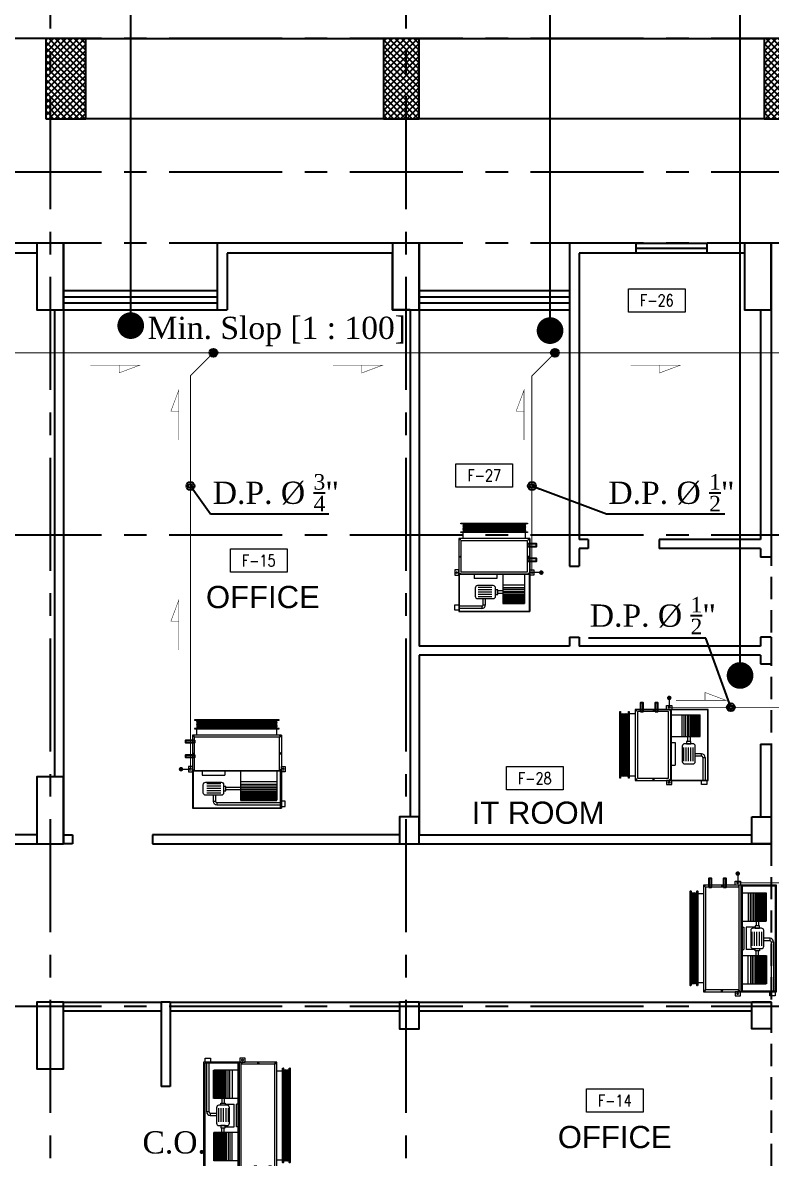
# Model space of a CAD drawing. Extents: x -711 to 2784, y 81 to 852.
# Drawn here: x -670.19 to -661.77, y 138.68 to 151.45 of the extents above; entities that cross this region are included whole.
import ezdxf
from ezdxf.enums import TextEntityAlignment as Align

# ---------------------------------------------------------------- set-up
doc = ezdxf.new("R2010")
doc.units = 0
doc.header["$MEASUREMENT"] = 0
for name, pattern in [('CENTERX2', [101.6, 63.5, -12.7, 12.7, -12.7]), ('DASHDOT', [1, 0.5, -0.25, 0, -0.25]), ('HIDDEN', [0.375, 0.25, -0.125]), ('HIDDEN-Z', [3, 2, -1])]:
    doc.linetypes.add(name, pattern=pattern)
for name, color, linetype in [('01_AC-EQUIP', 206, 'Continuous'), ('AXIS', 1, 'CENTERX2'), ('CH.W.PIPING TEXT', 4, 'Continuous'), ('COL', 2, 'Continuous'), ('COLHATCH', 5, 'Continuous'), ('column', 6, 'Continuous'), ('DRAIN PIPE', 4, 'Continuous'), ('elev', 2, 'Continuous'), ('FASEL', 253, 'Continuous'), ('M-CH-WP-R', 40, 'HIDDEN-Z'), ('M-CH-WP-S', 142, 'Continuous'), ('M-EQBMNT', 21, 'Continuous'), ('WALL', 4, 'Continuous'), ('WIN', 5, 'Continuous'), ('ZONE TEXT', 73, 'Continuous')]:
    doc.layers.add(name, color=color, linetype=linetype)
doc.layers.add('A-SYMB-RMNU', color=4, linetype='Continuous', lineweight=9)
doc.styles.add('AC', font='romans.shx', dxfattribs={"height": 0.2})
doc.styles.add('ARABY', font='sosa.shx')
doc.styles.add('ROMANS-TITLE', font='ROMANS.shx', dxfattribs={"width": 0.8})
doc.dimstyles.new('IHAB', dxfattribs={"dimscale": 0, "dimtxt": 0.15, "dimasz": 0.09, "dimexe": 0.18, "dimexo": 0.0625, "dimgap": 0, "dimtad": 0, "dimtih": 1, "dimtoh": 1, "dimzin": 0, "dimdsep": 46, "dimtxsty": 'ARABY', "dimcen": 0.03, "dimse1": 1, "dimse2": 1, "dimclrd": 36, "dimclrt": 42, "dimadec": 0, "dimazin": 0, "dimtfac": 1, "dimtmove": 1, "dimatfit": 3, "dimldrblk": 'ORIGIN', "dimfxl": 1, "dimtolj": 1, "dimtzin": 0, "dimarcsym": 0})

# ---------------------------------------------------------------- blocks, each defined once
blk = doc.blocks.new('A$C069E27EC')
at = {"layer": '01_AC-EQUIP', "color": 2, "linetype": 'Continuous'}
for p, q in [((0, 0), (0, -130)), ((1, 0.3), (0.5, -1.3)), ((1, 0.3), (1.5, -1.3)), ((2, 0.3), (1.5, -1.3)), ((2, 0.3), (2.5, -1.3)), ((3, 0.3), (2.5, -1.3)), ((3, 0.3), (3.6, -1.3)), ((4.1, 0.3), (3.6, -1.3)), ((4.1, 0.3), (4.6, -1.3)), ((5.1, 0.3), (4.6, -1.3)), ((5.1, 0.3), (5.6, -1.3)), ((6.1, 0.3), (5.6, -1.3)), ((6.1, 0.3), (6.6, -1.3)), ((7.1, 0.3), (6.6, -1.3)), ((7.1, 0.3), (7.6, -1.3)), ((8.1, 0.3), (7.6, -1.3)), ((8.1, 0.3), (8.6, -1.3)), ((9.2, 0.3), (8.6, -1.3)), ((9.2, 0.3), (9.7, -1.3)), ((1.5, -128.7), (1.5, -1.3)), ((2.5, -128.7), (2.5, -1.3)), ((3.6, -128.7), (3.6, -1.3)), ((4.6, -128.7), (4.6, -1.3)), ((5.6, -128.7), (5.6, -1.3)), ((6.6, -128.7), (6.6, -1.3)), ((7.6, -128.7), (7.6, -1.3)), ((8.6, -128.7), (8.6, -1.3)), ((1, -130.3), (0.5, -128.7)), ((1, -130.3), (1.5, -128.7)), ((2, -130.3), (1.5, -128.7)), ((2, -130.3), (2.5, -128.7)), ((3, -130.3), (2.5, -128.7)), ((3, -130.3), (3.6, -128.7)), ((4.1, -130.3), (3.6, -128.7)), ((4.1, -130.3), (4.6, -128.7)), ((5.1, -130.3), (4.6, -128.7)), ((5.1, -130.3), (5.6, -128.7)), ((6.1, -130.3), (5.6, -128.7)), ((6.1, -130.3), (6.6, -128.7)), ((7.1, -130.3), (6.6, -128.7)), ((7.1, -130.3), (7.6, -128.7)), ((8.1, -130.3), (7.6, -128.7)), ((8.1, -130.3), (8.6, -128.7)), ((9.2, -130.3), (8.6, -128.7)), ((9.2, -130.3), (9.7, -128.7))]:
    blk.add_line(p, q, dxfattribs=at)
for points in [[(0, 2.5), (0.5, 2.5), (0.5, -132.5), (0, -132.5)], [(9.7, 2.5), (10.2, 2.5), (10.2, -132.5), (9.7, -132.5)]]:
    blk.add_lwpolyline(points, close=True, dxfattribs=at)
blk = doc.blocks.new('A$C7CD32F90')
at = {"layer": '01_AC-EQUIP', "color": 1, "lineweight": 20}
for p, q in [((0.089, -0.4), (0.089, -0.116)), ((0.408, -0.116), (0.089, -0.116)), ((0.408, -0.117), (0.089, -0.117)), ((0.408, -0.119), (0.089, -0.119)), ((0.408, -0.122), (0.089, -0.122)), ((0.408, -0.125), (0.089, -0.125)), ((0.408, -0.4), (0.408, -0.116)), ((0.599, -0.074), (0.599, -0.145)), ((0.626, -0.074), (0.599, -0.074)), ((0.626, -0.074), (0.626, -0.145)), ((0.639, -0.035), (1.2, -0.035)), ((0.639, -0.061), (0.639, -0.035)), ((0.639, -0.061), (1.2, -0.061)), ((0.791, -0.4), (0.791, -0.116)), ((0.791, -0.116), (1.11, -0.116)), ((0.791, -0.117), (1.11, -0.117)), ((0.791, -0.119), (1.11, -0.119)), ((0.791, -0.122), (1.11, -0.122)), ((0.791, -0.125), (1.11, -0.125)), ((1.11, -0.4), (1.11, -0.116)), ((0.408, -0.128), (0.089, -0.128)), ((0.408, -0.132), (0.089, -0.132)), ((0.408, -0.136), (0.089, -0.136)), ((0.408, -0.141), (0.089, -0.141)), ((0.408, -0.148), (0.089, -0.148)), ((0.408, -0.155), (0.089, -0.155)), ((0.408, -0.164), (0.089, -0.164)), ((0.408, -0.173), (0.089, -0.173)), ((0.408, -0.183), (0.089, -0.183)), ((0.408, -0.193), (0.089, -0.193)), ((0.408, -0.201), (0.089, -0.201)), ((0.408, -0.209), (0.089, -0.209)), ((0.408, -0.219), (0.089, -0.219)), ((0.408, -0.229), (0.089, -0.229)), ((0.408, -0.239), (0.089, -0.239)), ((0.408, -0.204), (0.46, -0.204)), ((0.408, -0.231), (0.46, -0.231)), ((0.472, -0.243), (0.472, -0.343)), ((0.683, -0.168), (0.526, -0.168)), ((0.683, -0.194), (0.526, -0.194)), ((0.683, -0.221), (0.526, -0.221)), ((0.683, -0.248), (0.526, -0.248)), ((0.726, -0.243), (0.726, -0.343)), ((0.791, -0.204), (0.739, -0.204)), ((0.791, -0.231), (0.739, -0.231)), ((0.791, -0.128), (1.11, -0.128)), ((0.791, -0.132), (1.11, -0.132)), ((0.791, -0.136), (1.11, -0.136)), ((0.791, -0.141), (1.11, -0.141)), ((0.791, -0.148), (1.11, -0.148)), ((0.791, -0.155), (1.11, -0.155)), ((0.791, -0.164), (1.11, -0.164)), ((0.791, -0.173), (1.11, -0.173)), ((0.791, -0.183), (1.11, -0.183)), ((0.791, -0.193), (1.11, -0.193)), ((0.791, -0.201), (1.11, -0.201)), ((0.791, -0.209), (1.11, -0.209)), ((0.791, -0.219), (1.11, -0.219)), ((0.791, -0.229), (1.11, -0.229)), ((0.791, -0.239), (1.11, -0.239)), ((0.408, -0.255), (0.089, -0.255)), ((0.408, -0.275), (0.089, -0.275)), ((0.408, -0.295), (0.089, -0.295)), ((0.089, -0.321), (0.408, -0.321)), ((0.472, -0.343), (0.726, -0.343)), ((0.472, -0.37), (0.726, -0.37)), ((0.472, -0.4), (0.472, -0.37)), ((0.683, -0.274), (0.526, -0.274)), ((0.726, -0.4), (0.726, -0.37)), ((0.791, -0.255), (1.11, -0.255)), ((0.791, -0.275), (1.11, -0.275)), ((0.791, -0.295), (1.11, -0.295)), ((1.11, -0.321), (0.791, -0.321)), ((0.022, -0.425), (0.001, -0.425)), ((0.011, -0.418), (0.011, -0.432)), ((1.178, -0.425), (1.199, -0.425)), ((1.189, -0.418), (1.189, -0.432)), ((0.022, -0.615), (0.001, -0.615)), ((0.011, -0.608), (0.011, -0.622)), ((1.178, -0.615), (1.199, -0.615)), ((1.189, -0.608), (1.189, -0.622)), ((0.022, -0.81), (0.001, -0.81)), ((0.011, -0.803), (0.011, -0.817)), ((0.1, -0.824), (0.1, -0.89)), ((1.1, -0.824), (1.1, -0.89)), ((1.178, -0.81), (1.199, -0.81)), ((1.189, -0.803), (1.189, -0.817))]:
    blk.add_line(p, q, dxfattribs=at)
at = {"layer": '01_AC-EQUIP', "color": 1, "linetype": 'DASHDOT', "lineweight": 20}
for p, q in [((0.408, -0.193), (0.089, -0.193)), ((0.791, -0.193), (1.11, -0.193))]:
    blk.add_line(p, q, dxfattribs=at)
at = {"layer": '01_AC-EQUIP', "color": 4, "lineweight": 20}
blk.add_line((-0.128, -0.438), (-0.023, -0.438), dxfattribs=at)
at = {"layer": '01_AC-EQUIP', "color": 1, "lineweight": 20}
for points in [[(0, -0.4), (1.2, -0.4), (1.2, 0), (0, 0)], [(0.012, -0.388), (1.188, -0.388), (1.188, -0.012), (0.012, -0.012)], [(1.244, -0.076), (1.2, -0.076), (1.2, -0.016), (1.244, -0.016)], [(0.485, -0.193), (0.46, -0.193), (0.46, -0.243), (0.485, -0.243)], [(0.714, -0.193), (0.739, -0.193), (0.739, -0.243), (0.714, -0.243)], [(-0.044, -0.407), (0, -0.407), (0, -0.467), (-0.044, -0.467)], [(1.2, -0.4), (0, -0.4), (0, -0.824), (1.2, -0.824)], [(1.175, -0.42), (0.024, -0.42), (0.024, -0.8), (1.175, -0.8)], [(1.244, -0.407), (1.2, -0.407), (1.2, -0.467), (1.244, -0.467)]]:
    blk.add_lwpolyline(points, close=True, dxfattribs=at)
blk.add_lwpolyline([(0.687, -0.145), (0.511, -0.145, 0.414214), (0.485, -0.171), (0.485, -0.264, 0.414214), (0.511, -0.291), (0.687, -0.291, 0.414214), (0.714, -0.264), (0.714, -0.171, 0.414214)], format="xyb", close=True, dxfattribs=at)
at = {"layer": '01_AC-EQUIP', "color": 4, "lineweight": 20, "const_width": 0.0252}
blk.add_lwpolyline([(-0.126, -0.45, 1), (-0.131, -0.425, 1)], format="xyb", close=True, dxfattribs=at)
at = {"layer": '01_AC-EQUIP', "color": 1, "lineweight": 20}
for centre in [(-0.023, -0.438), (1.223, -0.438)]:
    blk.add_circle(centre, 0.00932, dxfattribs=at)
for radius in [0.0399, 0.0133]:
    blk.add_arc((0.639, -0.074), radius, 90.0006, 180.0006, dxfattribs=at)
at = {"layer": '01_AC-EQUIP', "color": 1, "lineweight": 20, "extrusion": (0, 0, -1)}
for centre, major_axis, start_param, end_param in [((0.011, -0.425), (-0.00827, 0), -1.570796, 4.712389), ((0.011, -0.425), (-0.0047, 0), 3.141593, 9.424778), ((0.011, -0.615), (-0.00827, 0), -1.570796, 4.712389), ((0.011, -0.615), (-0.0047, 0), 3.141593, 9.424778), ((0.011, -0.81), (-0.00827, 0), -1.570796, 4.712389), ((0.011, -0.81), (-0.0047, 0), 3.141593, 9.424778)]:
    blk.add_ellipse(centre, major_axis=major_axis, ratio=0.646018, start_param=start_param, end_param=end_param, dxfattribs=at)
at = {"layer": '01_AC-EQUIP', "color": 1, "lineweight": 20}
for centre, major_axis, start_param, end_param in [((1.189, -0.425), (0.00827, 0), -1.570796, 4.712389), ((1.189, -0.425), (0.0047, 0), 3.141593, 9.424778), ((1.189, -0.615), (0.00827, 0), -1.570796, 4.712389), ((1.189, -0.615), (0.0047, 0), 3.141593, 9.424778), ((1.189, -0.81), (0.00827, 0), -1.570796, 4.712389), ((1.189, -0.81), (0.0047, 0), 3.141593, 9.424778)]:
    blk.add_ellipse(centre, major_axis=major_axis, ratio=0.646018, start_param=start_param, end_param=end_param, dxfattribs=at)
at = {"layer": 'M-CH-WP-R', "color": 6, "linetype": 'ByBlock', "ltscale": 1.5}
blk.add_lwpolyline([(0.025, -0.762), (0.025, -0.732), (-0.075, -0.732), (-0.075, -0.762)], close=True, dxfattribs=at)
at = {"layer": 'M-CH-WP-S', "color": 5, "linetype": 'ByBlock', "ltscale": 1.5}
blk.add_lwpolyline([(0.025, -0.597), (0.025, -0.567), (-0.075, -0.567), (-0.075, -0.597)], close=True, dxfattribs=at)
at = {"layer": 'M-EQBMNT', "color": 21, "linetype": 'ByBlock', "ltscale": 1.5}
for p, q in [((0.408, -0.116), (0.089, -0.116)), ((0.791, -0.116), (1.11, -0.116))]:
    blk.add_line(p, q, dxfattribs=at)
at = {"layer": '01_AC-EQUIP', "color": 1, "lineweight": 20, "xscale": 0.00784765227677817, "yscale": 0.00784765227677817, "zscale": 0.00784765227677817, "rotation": 270}
blk.add_blockref('A$C069E27EC', (1.11, -0.89), dxfattribs=at)
blk = doc.blocks.new('A$C224F6469')
at = {"layer": '01_AC-EQUIP', "color": 1, "lineweight": 20}
for p, q in [((0, 0), (1, 0)), ((0, -0.82), (0, 0)), ((1, -0.82), (1, 0)), ((0.007, -0.004), (0.988, -0.004)), ((0.007, -0.42), (0.007, -0.004)), ((0.236, -0.074), (0.236, -0.145)), ((0.263, -0.074), (0.236, -0.074)), ((0.263, -0.074), (0.263, -0.145)), ((0.276, -0.035), (1, -0.035)), ((0.276, -0.061), (0.276, -0.035)), ((0.276, -0.061), (1, -0.061)), ((0.541, -0.42), (0.541, -0.09)), ((0.541, -0.09), (0.949, -0.09)), ((0.541, -0.092), (0.949, -0.092)), ((0.541, -0.094), (0.949, -0.094)), ((0.541, -0.096), (0.949, -0.096)), ((0.541, -0.099), (0.949, -0.099)), ((0.541, -0.103), (0.949, -0.103)), ((0.541, -0.106), (0.949, -0.106)), ((0.541, -0.11), (0.949, -0.11)), ((0.541, -0.115), (0.949, -0.115)), ((0.541, -0.122), (0.949, -0.122)), ((0.949, -0.42), (0.949, -0.09)), ((0.988, -0.42), (0.988, -0.004)), ((0.32, -0.168), (0.163, -0.168)), ((0.32, -0.194), (0.163, -0.194)), ((0.32, -0.221), (0.163, -0.221)), ((0.32, -0.248), (0.163, -0.248)), ((0.541, -0.204), (0.376, -0.204)), ((0.541, -0.231), (0.376, -0.231)), ((0.541, -0.129), (0.949, -0.129)), ((0.541, -0.138), (0.949, -0.138)), ((0.541, -0.148), (0.949, -0.148)), ((0.541, -0.158), (0.949, -0.158)), ((0.541, -0.168), (0.949, -0.168)), ((0.541, -0.175), (0.949, -0.175)), ((0.541, -0.184), (0.949, -0.184)), ((0.541, -0.194), (0.949, -0.194)), ((0.541, -0.214), (0.949, -0.214)), ((0.541, -0.23), (0.949, -0.23)), ((0.541, -0.25), (0.949, -0.25)), ((0.109, -0.37), (0.363, -0.37)), ((0.109, -0.42), (0.109, -0.37)), ((0.32, -0.274), (0.163, -0.274)), ((0.363, -0.42), (0.363, -0.37)), ((0.541, -0.27), (0.949, -0.27)), ((0.949, -0.295), (0.541, -0.295)), ((0, -0.42), (1, -0.42)), ((0.022, -0.425), (0.001, -0.425)), ((0.011, -0.418), (0.011, -0.432)), ((0.978, -0.425), (0.999, -0.425)), ((0.989, -0.418), (0.989, -0.432)), ((0.022, -0.615), (0.001, -0.615)), ((0.011, -0.608), (0.011, -0.622)), ((0.978, -0.615), (0.999, -0.615)), ((0.989, -0.608), (0.989, -0.622)), ((1, -0.82), (0, -0.82)), ((0.022, -0.81), (0.001, -0.81)), ((0.011, -0.803), (0.011, -0.817)), ((0.05, -0.82), (0.05, -0.89)), ((0.95, -0.82), (0.95, -0.89)), ((0.978, -0.81), (0.999, -0.81)), ((0.989, -0.803), (0.989, -0.817))]:
    blk.add_line(p, q, dxfattribs=at)
at = {"layer": '01_AC-EQUIP', "color": 1, "linetype": 'DASHDOT', "lineweight": 20}
blk.add_line((0.541, -0.168), (0.949, -0.168), dxfattribs=at)
at = {"layer": '01_AC-EQUIP', "color": 4, "lineweight": 20}
blk.add_line((-0.128, -0.438), (-0.023, -0.438), dxfattribs=at)
at = {"layer": '01_AC-EQUIP', "color": 2, "lineweight": 20}
for p, q in [((0.047, -0.9), (0.063, -0.895)), ((0.047, -0.9), (0.063, -0.905)), ((0.047, -0.91), (0.063, -0.905)), ((0.047, -0.91), (0.063, -0.915)), ((0.047, -0.92), (0.063, -0.915)), ((0.047, -0.92), (0.063, -0.925)), ((0.047, -0.931), (0.063, -0.925)), ((0.047, -0.931), (0.063, -0.936)), ((0.047, -0.941), (0.063, -0.936)), ((0.047, -0.941), (0.063, -0.946)), ((0.047, -0.951), (0.063, -0.946)), ((0.047, -0.951), (0.063, -0.956)), ((0.047, -0.961), (0.063, -0.956)), ((0.047, -0.961), (0.063, -0.966)), ((0.047, -0.971), (0.063, -0.966)), ((0.047, -0.971), (0.063, -0.976)), ((0.047, -0.981), (0.063, -0.976)), ((0.047, -0.981), (0.063, -0.987)), ((0.063, -0.905), (0.937, -0.905)), ((0.063, -0.915), (0.937, -0.915)), ((0.063, -0.925), (0.937, -0.925)), ((0.063, -0.936), (0.937, -0.936)), ((0.063, -0.946), (0.937, -0.946)), ((0.063, -0.956), (0.937, -0.956)), ((0.063, -0.966), (0.937, -0.966)), ((0.063, -0.976), (0.937, -0.976)), ((0.953, -0.9), (0.937, -0.895)), ((0.953, -0.9), (0.937, -0.905)), ((0.953, -0.91), (0.937, -0.905)), ((0.953, -0.91), (0.937, -0.915)), ((0.953, -0.92), (0.937, -0.915)), ((0.953, -0.92), (0.937, -0.925)), ((0.953, -0.931), (0.937, -0.925)), ((0.953, -0.931), (0.937, -0.936)), ((0.953, -0.941), (0.937, -0.936)), ((0.953, -0.941), (0.937, -0.946)), ((0.953, -0.951), (0.937, -0.946)), ((0.953, -0.951), (0.937, -0.956)), ((0.953, -0.961), (0.937, -0.956)), ((0.953, -0.961), (0.937, -0.966)), ((0.953, -0.971), (0.937, -0.966)), ((0.953, -0.971), (0.937, -0.976)), ((0.953, -0.981), (0.937, -0.976)), ((0.953, -0.981), (0.937, -0.987))]:
    blk.add_line(p, q, dxfattribs=at)
at = {"layer": '01_AC-EQUIP', "color": 1, "lineweight": 20}
for points in [[(1.044, -0.076), (1, -0.076), (1, -0.016), (1.044, -0.016)], [(0.351, -0.193), (0.376, -0.193), (0.376, -0.243), (0.351, -0.243)], [(-0.044, -0.407), (0, -0.407), (0, -0.467), (-0.044, -0.467)], [(0.025, -0.8), (0.975, -0.8), (0.975, -0.42), (0.025, -0.42)], [(1.044, -0.407), (1, -0.407), (1, -0.467), (1.044, -0.467)]]:
    blk.add_lwpolyline(points, close=True, dxfattribs=at)
blk.add_lwpolyline([(0.324, -0.145), (0.149, -0.145, 0.414214), (0.122, -0.171), (0.122, -0.264, 0.414214), (0.149, -0.291), (0.324, -0.291, 0.414214), (0.351, -0.264), (0.351, -0.171, 0.414214)], format="xyb", close=True, dxfattribs=at)
at = {"layer": '01_AC-EQUIP', "color": 4, "lineweight": 20, "const_width": 0.0252}
blk.add_lwpolyline([(-0.126, -0.45, 1), (-0.131, -0.425, 1)], format="xyb", close=True, dxfattribs=at)
at = {"layer": '01_AC-EQUIP', "color": 2, "lineweight": 20}
for points in [[(0.975, -0.89), (0.975, -0.895), (0.025, -0.895), (0.025, -0.89)], [(0.975, -0.987), (0.975, -0.992), (0.025, -0.992), (0.025, -0.987)]]:
    blk.add_lwpolyline(points, close=True, dxfattribs=at)
at = {"layer": '01_AC-EQUIP', "color": 1, "lineweight": 20}
for centre in [(-0.023, -0.438), (1.023, -0.438)]:
    blk.add_circle(centre, 0.00932, dxfattribs=at)
for radius in [0.0399, 0.0133]:
    blk.add_arc((0.276, -0.074), radius, 90.0006, 180.0006, dxfattribs=at)
at = {"layer": '01_AC-EQUIP', "color": 1, "lineweight": 20, "extrusion": (0, 0, -1)}
for centre, major_axis, start_param, end_param in [((0.011, -0.425), (-0.00827, 0), -1.570796, 4.712389), ((0.011, -0.425), (-0.0047, 0), 3.141593, 9.424778), ((0.011, -0.615), (-0.00827, 0), -1.570796, 4.712389), ((0.011, -0.615), (-0.0047, 0), 3.141593, 9.424778), ((0.011, -0.81), (-0.00827, 0), -1.570796, 4.712389), ((0.011, -0.81), (-0.0047, 0), 3.141593, 9.424778)]:
    blk.add_ellipse(centre, major_axis=major_axis, ratio=0.646018, start_param=start_param, end_param=end_param, dxfattribs=at)
at = {"layer": '01_AC-EQUIP', "color": 1, "lineweight": 20}
for centre, major_axis, start_param, end_param in [((0.989, -0.425), (0.00827, 0), -1.570796, 4.712389), ((0.989, -0.425), (0.0047, 0), 3.141593, 9.424778), ((0.989, -0.615), (0.00827, 0), -1.570796, 4.712389), ((0.989, -0.615), (0.0047, 0), 3.141593, 9.424778), ((0.989, -0.81), (0.00827, 0), -1.570796, 4.712389), ((0.989, -0.81), (0.0047, 0), 3.141593, 9.424778)]:
    blk.add_ellipse(centre, major_axis=major_axis, ratio=0.646018, start_param=start_param, end_param=end_param, dxfattribs=at)
at = {"layer": 'M-CH-WP-R', "color": 6, "linetype": 'ByBlock', "ltscale": 1.5}
blk.add_lwpolyline([(0.025, -0.762), (0.025, -0.732), (-0.075, -0.732), (-0.075, -0.762)], close=True, dxfattribs=at)
at = {"layer": 'M-CH-WP-S', "color": 5, "linetype": 'ByBlock', "ltscale": 1.5}
blk.add_lwpolyline([(0.025, -0.597), (0.025, -0.567), (-0.075, -0.567), (-0.075, -0.597)], close=True, dxfattribs=at)
at = {"layer": 'M-EQBMNT', "color": 21, "linetype": 'ByBlock', "ltscale": 1.5}
blk.add_line((0.541, -0.09), (0.949, -0.09), dxfattribs=at)
blk = doc.blocks.new('A$C7E27466D')
at = {"layer": '01_AC-EQUIP', "color": 2, "lineweight": 20}
for p, q in [((-75.3, 98.1), (-73.7, 98.7)), ((-75.3, 98.1), (-73.7, 97.6)), ((-75.3, 97.1), (-73.7, 97.6)), ((-75.3, 97.1), (-73.7, 96.6)), ((-75.3, 96.1), (-73.7, 96.6)), ((-75.3, 96.1), (-73.7, 95.6)), ((-75.3, 95.1), (-73.7, 95.6)), ((-75.3, 95.1), (-73.7, 94.6)), ((-75.3, 94.1), (-73.7, 94.6)), ((-75.3, 94.1), (-73.7, 93.6)), ((-75.3, 93.1), (-73.7, 93.6)), ((-75.3, 93.1), (-73.7, 92.5)), ((-75.3, 92), (-73.7, 92.5)), ((-75.3, 92), (-73.7, 91.5)), ((-75.3, 91), (-73.7, 91.5)), ((-75.3, 91), (-73.7, 90.5)), ((-75.3, 90), (-73.7, 90.5)), ((-75.3, 90), (-73.7, 89.5)), ((-6.3, 97.6), (-73.7, 97.6)), ((-6.3, 96.6), (-73.7, 96.6)), ((-6.3, 95.6), (-73.7, 95.6)), ((-6.3, 94.6), (-73.7, 94.6)), ((-6.3, 93.6), (-73.7, 93.6)), ((-6.3, 92.5), (-73.7, 92.5)), ((-6.3, 91.5), (-73.7, 91.5)), ((-6.3, 90.5), (-73.7, 90.5)), ((-4.7, 98.1), (-6.3, 98.7)), ((-4.7, 98.1), (-6.3, 97.6)), ((-4.7, 97.1), (-6.3, 97.6)), ((-4.7, 97.1), (-6.3, 96.6)), ((-4.7, 96.1), (-6.3, 96.6)), ((-4.7, 96.1), (-6.3, 95.6)), ((-4.7, 95.1), (-6.3, 95.6)), ((-4.7, 95.1), (-6.3, 94.6)), ((-4.7, 94.1), (-6.3, 94.6)), ((-4.7, 94.1), (-6.3, 93.6)), ((-4.7, 93.1), (-6.3, 93.6)), ((-4.7, 93.1), (-6.3, 92.5)), ((-4.7, 92), (-6.3, 92.5)), ((-4.7, 92), (-6.3, 91.5)), ((-4.7, 91), (-6.3, 91.5)), ((-4.7, 91), (-6.3, 90.5)), ((-4.7, 90), (-6.3, 90.5)), ((-4.7, 90), (-6.3, 89.5))]:
    blk.add_line(p, q, dxfattribs=at)
at = {"layer": '01_AC-EQUIP', "color": 1, "lineweight": 20}
for p, q in [((-77.8, 81), (-79.9, 81)), ((-78.9, 80.3), (-78.9, 81.7)), ((-75, 82), (-75, 89)), ((-5, 82), (-5, 89)), ((-2.2, 81), (-0.1, 81)), ((-1.1, 80.3), (-1.1, 81.7)), ((0, 82), (0, 0)), ((-77.8, 61.5), (-79.9, 61.5)), ((-78.9, 60.8), (-78.9, 62.2)), ((-2.2, 61.5), (-0.1, 61.5)), ((-1.1, 60.8), (-1.1, 62.2)), ((-77.8, 42.5), (-79.9, 42.5)), ((-78.9, 41.8), (-78.9, 43.2)), ((-62.7, 42), (-62.7, 37)), ((-37.3, 42), (-37.3, 37)), ((-30.6, 42), (-30.6, 9)), ((-6.2, 42), (-6.2, 9)), ((-2.2, 42.5), (-0.1, 42.5)), ((-1.1, 41.8), (-1.1, 43.2)), ((-37.3, 37), (-62.7, 37)), ((-58.3, 27.4), (-42.7, 27.4)), ((-6.2, 29.5), (-30.6, 29.5)), ((-30.6, 27), (-6.2, 27)), ((-58.3, 24.8), (-42.7, 24.8)), ((-58.3, 22.1), (-42.7, 22.1)), ((-58.3, 19.4), (-42.7, 19.4)), ((-58.3, 16.8), (-42.7, 16.8)), ((-52.7, 7.4), (-52.7, 14.5)), ((-50, 7.4), (-50, 14.5)), ((-30.6, 23.1), (-36, 23.1)), ((-30.6, 20.4), (-36, 20.4)), ((-30.6, 25), (-6.2, 25)), ((-30.6, 23), (-6.2, 23)), ((-30.6, 21.4), (-6.2, 21.4)), ((-30.6, 19.4), (-6.2, 19.4)), ((-30.6, 18.4), (-6.2, 18.4)), ((-30.6, 17.5), (-6.2, 17.5)), ((-30.6, 16.8), (-6.2, 16.8)), ((-30.6, 15.8), (-6.2, 15.8)), ((-30.6, 14.8), (-6.2, 14.8)), ((-30.6, 13.8), (-6.2, 13.8)), ((-30.6, 12.9), (-6.2, 12.9)), ((-54, 6.1), (-79.6, 6.1)), ((-54, 3.5), (-79.6, 3.5)), ((-54, 6.1), (-54, 3.5)), ((-52.7, 7.4), (-50, 7.4)), ((-30.6, 12.2), (-6.2, 12.2)), ((-30.6, 11.5), (-6.2, 11.5)), ((-30.6, 11), (-6.2, 11)), ((-30.6, 10.6), (-6.2, 10.6)), ((-30.6, 10.3), (-6.2, 10.3)), ((-30.6, 9.9), (-6.2, 9.9)), ((-30.6, 9.6), (-6.2, 9.6)), ((-30.6, 9.4), (-6.2, 9.4)), ((-30.6, 9.2), (-6.2, 9.2)), ((-30.6, 9), (-6.2, 9)), ((-30.6, 9), (-6.2, 9))]:
    blk.add_line(p, q, dxfattribs=at)
at = {"layer": '01_AC-EQUIP', "color": 4, "lineweight": 20}
blk.add_line((12.8, 43.8), (2.3, 43.8), dxfattribs=at)
at = {"layer": '01_AC-EQUIP', "color": 1, "linetype": 'DASHDOT', "lineweight": 20}
blk.add_line((-30.6, 16.8), (-6.2, 16.8), dxfattribs=at)
at = {"layer": '01_AC-EQUIP', "color": 2, "lineweight": 20}
for points in [[(-77.5, 98.7), (-77.5, 99.2), (-2.5, 99.2), (-2.5, 98.7)], [(-77.5, 89), (-77.5, 89.5), (-2.5, 89.5), (-2.5, 89)]]:
    blk.add_lwpolyline(points, close=True, dxfattribs=at)
at = {"layer": '01_AC-EQUIP', "color": 1, "lineweight": 20}
for points in [[(-80, 42), (0, 42), (0, 82), (-80, 82)], [(-77.5, 44.5), (-2.5, 44.5), (-2.5, 79.5), (-77.5, 79.5)], [(-84.4, 40.7), (-80, 40.7), (-80, 46.7), (-84.4, 46.7)], [(-80, 42), (-80, 0), (0, 0), (0, 42)], [(-79.6, 41.6), (-79.6, 0.4), (-0.4, 0.4), (-0.4, 41.6)], [(4.4, 40.7), (0, 40.7), (0, 46.7), (4.4, 46.7)], [(-38.6, 19.3), (-36, 19.3), (-36, 24.3), (-38.6, 24.3)], [(-84.4, 7.6), (-80, 7.6), (-80, 1.6), (-84.4, 1.6)]]:
    blk.add_lwpolyline(points, close=True, dxfattribs=at)
at = {"layer": '01_AC-EQUIP', "color": 4, "lineweight": 20, "const_width": 2.52}
blk.add_lwpolyline([(12.6, 45, 1), (13.1, 42.5, 1)], format="xyb", close=True, dxfattribs=at)
at = {"layer": '01_AC-EQUIP', "color": 1, "lineweight": 20}
blk.add_lwpolyline([(-58.8, 14.5), (-41.2, 14.5, 0.414214), (-38.6, 17.1), (-38.6, 26.4, 0.414214), (-41.2, 29.1), (-58.8, 29.1, 0.414214), (-61.4, 26.4), (-61.4, 17.1, 0.414214)], format="xyb", close=True, dxfattribs=at)
for centre in [(-82.3, 43.8), (2.3, 43.8)]:
    blk.add_circle(centre, 0.932, dxfattribs=at)
for radius in [1.33, 3.99]:
    blk.add_arc((-54, 7.4), radius, 270.0006, 0.0006, dxfattribs=at)
for centre, major_axis, start_param, end_param in [((-78.9, 81), (-0.827, 0), -1.570796, 4.712389), ((-78.9, 81), (-0.47, 0), 3.141593, 9.424778), ((-78.9, 61.5), (-0.827, 0), -1.570796, 4.712389), ((-78.9, 61.5), (-0.47, 0), 3.141593, 9.424778), ((-78.9, 42.5), (-0.827, 0), -1.570796, 4.712389), ((-78.9, 42.5), (-0.47, 0), 3.141593, 9.424778)]:
    blk.add_ellipse(centre, major_axis=major_axis, ratio=0.646018, start_param=start_param, end_param=end_param, dxfattribs=at)
at = {"layer": '01_AC-EQUIP', "color": 1, "lineweight": 20, "extrusion": (0, 0, -1)}
for centre, major_axis, start_param, end_param in [((-1.1, 81), (0.827, 0), -1.570796, 4.712389), ((-1.1, 81), (0.47, 0), 3.141593, 9.424778), ((-1.1, 61.5), (0.827, 0), -1.570796, 4.712389), ((-1.1, 61.5), (0.47, 0), 3.141593, 9.424778), ((-1.1, 42.5), (0.827, 0), -1.570796, 4.712389), ((-1.1, 42.5), (0.47, 0), 3.141593, 9.424778)]:
    blk.add_ellipse(centre, major_axis=major_axis, ratio=0.646018, start_param=start_param, end_param=end_param, dxfattribs=at)
at = {"layer": 'M-CH-WP-R', "color": 6, "linetype": 'ByBlock', "ltscale": 1.5}
blk.add_lwpolyline([(-2.5, 76.2), (-2.5, 73.2), (7.5, 73.2), (7.5, 76.2)], close=True, dxfattribs=at)
at = {"layer": 'M-CH-WP-S', "color": 5, "linetype": 'ByBlock', "ltscale": 1.5}
blk.add_lwpolyline([(-2.5, 59.7), (-2.5, 56.7), (7.5, 56.7), (7.5, 59.7)], close=True, dxfattribs=at)
blk = doc.blocks.new('DOT')
at = {"color": 0, "linetype": 'ByBlock'}
blk.add_line((-0.5, 0), (-1, 0), dxfattribs=at)
at = {"color": 0, "linetype": 'ByBlock', "const_width": 0.5}
blk.add_lwpolyline([(-0.25, 0, 1), (0.25, 0, 1)], format="xyb", close=True, dxfattribs=at)
blk = doc.blocks.new('A-ROOM')
at = {"layer": 'A-SYMB-RMNU'}
blk.add_lwpolyline([(-425, 175), (425, 175), (425, -175), (-425, -175)], close=True, dxfattribs=at)
at = {"layer": 'A-SYMB-RMNU', "style": 'ROMANS-TITLE', "width": 0.8}
blk.add_attdef('ROOM-NO', text='', height=175, dxfattribs=at).set_placement((0, 0), align=Align.MIDDLE)

msp = doc.modelspace()

# ---------------------------------------------------------------- hatches: boundary and pattern name
at = {"layer": 'COLHATCH', "linetype": 'Continuous'}
h = msp.add_hatch(dxfattribs=at)
h.set_pattern_fill('_USER', color=252, scale=0.05, angle=45, style=0, double=1, pattern_type=0)
h.set_pattern_definition([(45, (-481.988946, -26.312867), (-0.035355339, 0.035355339), []), (135, (-481.988946, -26.312867), (-0.035355339, -0.035355339), [])])
h.paths.add_polyline_path([(-661.549, 151.267), (-661.849, 151.267), (-661.849, 150.367), (-661.549, 150.367)])
h.paths.add_polyline_path([(-659.549, 151.267), (-660.349, 151.267), (-660.349, 150.967), (-659.549, 150.967)])
h.paths.add_polyline_path([(-657.599, 149.267), (-657.899, 149.267), (-657.899, 148.667), (-657.599, 148.667)])
h.paths.add_polyline_path([(-657.199, 145.687), (-657.999, 145.687), (-657.999, 145.387), (-657.199, 145.387)])
h.paths.add_polyline_path([(-659.749, 145.687), (-660.549, 145.687), (-660.549, 145.387), (-659.749, 145.387)])
h.paths.add_polyline_path([(-659.649, 140.637), (-660.549, 140.637), (-660.549, 140.337), (-659.649, 140.337)])
h.paths.add_polyline_path([(-657.199, 140.687), (-657.999, 140.687), (-657.999, 140.387), (-657.199, 140.387)])
h.paths.add_polyline_path([(-659.456, 134.417), (-660.556, 134.417), (-660.556, 134.117), (-659.703, 134.117, -0.011587), (-659.719, 133.431), (-659.47, 133.421, 0.01656)])
h.paths.add_polyline_path([(-659.651, 131.687), (-659.904, 131.687, -0.040808), (-660.493, 129.348), (-660.256, 129.267, 0.04151)])
h.paths.add_polyline_path([(-661.549, 132.287), (-661.849, 132.287), (-661.849, 131.387), (-661.549, 131.387)])
h.paths.add_polyline_path([(-665.679, 132.287), (-666.079, 132.287), (-666.079, 131.387), (-665.679, 131.387)])
h.paths.add_polyline_path([(-669.479, 132.287), (-669.929, 132.287), (-669.929, 131.387), (-669.479, 131.387)])
h.paths.add_polyline_path([(-669.729, 130.467), (-670.029, 130.467), (-670.029, 129.567), (-669.729, 129.567)])
h.paths.add_polyline_path([(-677.729, 132.287), (-678.029, 132.287), (-678.029, 131.387), (-677.729, 131.387)])
h.paths.add_polyline_path([(-677.729, 130.467), (-678.029, 130.467), (-678.029, 129.567), (-677.729, 129.567)])
h.paths.add_polyline_path([(-685.729, 132.287), (-686.029, 132.287), (-686.029, 131.387), (-685.729, 131.387)])
h.paths.add_polyline_path([(-685.729, 130.467), (-686.029, 130.467), (-686.029, 129.567), (-685.729, 129.567)])
h.paths.add_polyline_path([(-693.829, 132.287), (-694.279, 132.287), (-694.279, 131.387), (-693.828, 131.387)])
h.paths.add_polyline_path([(-693.729, 130.467), (-694.029, 130.467), (-694.029, 129.567), (-693.729, 129.567)])
h.paths.add_polyline_path([(-697.679, 132.287), (-698.079, 132.287), (-698.079, 131.387), (-697.679, 131.387)])
h.paths.add_polyline_path([(-701.909, 132.287), (-702.209, 132.287), (-702.209, 131.387), (-701.909, 131.387)])
h.paths.add_polyline_path([(-703.201, 134.417), (-704.301, 134.417, 0.01656), (-704.288, 133.421), (-704.039, 133.431, -0.011587), (-704.054, 134.117), (-703.201, 134.117)])
h.paths.add_polyline_path([(-703.854, 131.687), (-704.107, 131.687, 0.04151), (-703.502, 129.267), (-703.265, 129.348, -0.040808)])
h.paths.add_polyline_path([(-703.209, 140.637), (-704.109, 140.637), (-704.109, 140.337), (-703.209, 140.337)])
h.paths.add_polyline_path([(-705.759, 140.687), (-706.559, 140.687), (-706.559, 140.387), (-705.759, 140.387)])
h.paths.add_polyline_path([(-705.759, 145.687), (-706.559, 145.687), (-706.559, 145.387), (-705.759, 145.387)])
h.paths.add_polyline_path([(-703.209, 145.687), (-704.009, 145.687), (-704.009, 145.387), (-703.209, 145.387)])
h.paths.add_polyline_path([(-705.859, 149.267), (-706.159, 149.267), (-706.159, 148.667), (-705.859, 148.667)])
h.paths.add_polyline_path([(-703.409, 151.267), (-704.209, 151.267), (-704.209, 150.967), (-703.409, 150.967)])
h.paths.add_polyline_path([(-701.909, 151.267), (-702.209, 151.267), (-702.209, 150.367), (-701.909, 150.367)])
h.paths.add_polyline_path([(-697.629, 151.267), (-698.029, 151.267), (-698.029, 150.367), (-697.629, 150.367)])
h.paths.add_polyline_path([(-693.829, 151.267), (-694.279, 151.267), (-694.279, 150.367), (-693.829, 150.367)])
h.paths.add_polyline_path([(-684.479, 153.467), (-684.779, 153.467), (-684.779, 152.867), (-684.479, 152.867)])
h.paths.add_polyline_path([(-684.479, 150.967), (-679.379, 150.967), (-679.379, 149.517), (-679.079, 149.517), (-679.079, 151.267), (-684.779, 151.267), (-684.779, 149.517), (-684.479, 149.517)])
h.paths.add_polyline_path([(-677.729, 153.467), (-678.029, 153.467), (-678.029, 152.867), (-677.729, 152.867)])
h.paths.add_polyline_path([(-677.729, 150.117), (-678.029, 150.117), (-678.029, 149.517), (-677.729, 149.517)])
h.paths.add_polyline_path([(-669.479, 151.267), (-669.929, 151.267), (-669.929, 150.367), (-669.479, 150.367)])
h = msp.add_hatch(dxfattribs=at)
h.set_pattern_fill('_USER', color=252, scale=0.05, angle=45, style=0, double=1, pattern_type=0)
h.set_pattern_definition([(45, (-481.988946, 93.687133), (-0.035355339, 0.035355339), []), (135, (-481.988946, 93.687133), (-0.035355339, -0.035355339), [])])
h.paths.add_polyline_path([(-665.729, 151.267), (-666.129, 151.267), (-666.129, 150.367), (-665.729, 150.367)])
at = {"layer": 'DRAIN PIPE', "linetype": 'Continuous'}
for points in [[(-668.088, 147.736, 1), (-667.998, 147.736, 1)], [(-664.247, 147.736, 1), (-664.158, 147.736, 1)]]:
    msp.add_hatch(color=2, dxfattribs=at).paths.add_polyline_path(points)

# ---------------------------------------------------------------- linework, layer by layer
at = {"layer": 'AXIS', "color": 252, "linetype": 'CENTERX2', "ltscale": 0.02}
for p, q in [((-669.879, 156.716), (-669.879, 124.268)), ((-665.879, 156.716), (-665.879, 124.268)), ((-655.078, 151.267), (-708.68, 151.267)), ((-655.078, 149.767), (-708.68, 149.767)), ((-655.078, 148.967), (-708.68, 148.967)), ((-655.078, 145.687), (-708.68, 145.687)), ((-655.078, 140.387), (-708.68, 140.387))]:
    msp.add_line(p, q, dxfattribs=at)
at = {"layer": 'COL', "color": 252, "linetype": 'Continuous'}
for points in [[(-669.729, 148.967), (-670.029, 148.967), (-670.029, 148.217), (-669.729, 148.217)], [(-665.729, 148.967), (-666.029, 148.967), (-666.029, 148.217), (-665.729, 148.217)], [(-661.769, 148.967), (-662.069, 148.967), (-662.069, 148.217), (-661.769, 148.217)], [(-669.729, 142.967), (-670.029, 142.967), (-670.029, 142.217), (-669.729, 142.217)], [(-665.949, 142.217), (-665.729, 142.217), (-665.729, 142.517), (-665.949, 142.517)], [(-661.989, 142.517), (-661.769, 142.517), (-661.769, 142.217), (-661.989, 142.217)], [(-669.729, 140.437), (-670.029, 140.437), (-670.029, 139.687), (-669.729, 139.687)], [(-665.949, 140.137), (-665.729, 140.137), (-665.729, 140.437), (-665.949, 140.437)], [(-661.989, 140.437), (-661.769, 140.437), (-661.769, 140.137), (-661.989, 140.137)]]:
    msp.add_lwpolyline(points, close=True, dxfattribs=at)
at = {"layer": 'column'}
for points in [[(-669.929, 150.367), (-669.479, 150.367), (-669.479, 151.267), (-669.929, 151.267)], [(-665.729, 151.267), (-666.129, 151.267), (-666.129, 150.367), (-665.729, 150.367)], [(-666.129, 150.367), (-665.729, 150.367), (-665.729, 151.267), (-666.129, 151.267)], [(-661.849, 150.367), (-661.549, 150.367), (-661.549, 151.267), (-661.849, 151.267)]]:
    msp.add_lwpolyline(points, close=True, dxfattribs=at)
at = {"layer": 'DRAIN PIPE', "color": 6, "const_width": 0.01}
for points in [[(-678.742, 147.736), (-657.846, 147.736)], [(-668.043, 147.736), (-668.302, 147.477)], [(-664.202, 147.736), (-664.461, 147.477)], [(-668.302, 143.056), (-668.302, 147.477)], [(-664.461, 145.266), (-664.461, 147.477)], [(-662.916, 143.75), (-661.077, 143.75)], [(-662.147, 141.776), (-661.077, 141.776)]]:
    msp.add_lwpolyline(points, dxfattribs=at)
at = {"layer": 'DRAIN PIPE', "color": 2, "linetype": 'Continuous', "const_width": 0.005}
for points in [[(-669.429, 147.597), (-668.869, 147.597), (-669.104, 147.509), (-669.104, 147.597)], [(-666.699, 147.597), (-666.139, 147.597), (-666.374, 147.509), (-666.374, 147.597)], [(-663.35, 147.597), (-662.79, 147.597), (-663.025, 147.509), (-663.025, 147.597)], [(-668.433, 146.754), (-668.433, 147.315), (-668.521, 147.08), (-668.433, 147.08)], [(-664.55, 146.754), (-664.55, 147.315), (-664.638, 147.08), (-664.55, 147.08)], [(-668.433, 144.394), (-668.433, 144.954), (-668.521, 144.719), (-668.433, 144.719)], [(-662.84, 143.829), (-662.28, 143.829), (-662.515, 143.917), (-662.515, 143.829)]]:
    msp.add_lwpolyline(points, dxfattribs=at)
at = {"layer": 'DRAIN PIPE', "color": 2, "linetype": 'Continuous'}
for centre in [(-668.043, 147.736), (-664.202, 147.736)]:
    msp.add_circle(centre, 0.0448, dxfattribs=at)
at = {"layer": 'elev', "color": 252, "linetype": 'Continuous'}
for p, q in [((-669.479, 151.267), (-666.129, 151.267)), ((-665.729, 151.267), (-661.849, 151.267)), ((-666.129, 150.367), (-669.479, 150.367)), ((-661.849, 150.367), (-665.729, 150.367))]:
    msp.add_line(p, q, dxfattribs=at)
at = {"layer": 'elev', "color": 252}
for p, q in [((-669.729, 140.437), (-668.629, 140.437)), ((-669.729, 140.337), (-668.629, 140.337))]:
    msp.add_line(p, q, dxfattribs=at)
at = {"layer": 'FASEL', "linetype": 'HIDDEN'}
msp.add_lwpolyline([(-661.769, 148.967), (-661.769, 133.687), (-662.069, 133.687), (-662.069, 134.217), (-665.729, 134.217), (-665.729, 133.687), (-666.029, 133.687), (-666.029, 134.217), (-669.729, 134.217), (-669.729, 133.687), (-670.029, 133.687), (-670.029, 134.217), (-673.729, 134.217), (-673.729, 133.687), (-674.029, 133.687), (-674.029, 134.217), (-677.729, 134.217)], dxfattribs=at)
at = {"layer": 'WALL', "color": 252, "linetype": 'Continuous'}
for p, q in [((-669.929, 151.267), (-669.929, 150.367)), ((-669.479, 151.267), (-669.929, 151.267)), ((-669.479, 150.367), (-669.479, 151.267)), ((-661.849, 151.267), (-661.849, 150.367)), ((-661.249, 151.267), (-661.849, 151.267)), ((-669.929, 150.367), (-669.479, 150.367)), ((-661.849, 150.367), (-661.749, 150.367)), ((-669.729, 148.967), (-671.999, 148.967)), ((-670.029, 148.857), (-671.889, 148.857)), ((-670.029, 148.857), (-670.029, 148.217)), ((-669.729, 148.967), (-669.729, 142.217)), ((-667.999, 148.967), (-667.999, 148.217)), ((-665.729, 148.967), (-667.999, 148.967)), ((-667.889, 148.857), (-667.889, 148.217)), ((-666.029, 148.857), (-667.889, 148.857)), ((-666.029, 148.217), (-666.029, 148.857)), ((-665.729, 148.967), (-665.729, 144.437)), ((-664.039, 148.967), (-664.039, 145.337)), ((-663.289, 148.967), (-664.039, 148.967)), ((-663.929, 148.857), (-663.929, 145.637)), ((-663.289, 148.857), (-663.929, 148.857)), ((-663.289, 148.857), (-663.289, 148.967)), ((-661.769, 148.967), (-662.489, 148.967)), ((-662.489, 148.857), (-662.489, 148.967)), ((-662.069, 148.857), (-662.489, 148.857)), ((-662.069, 148.857), (-662.069, 148.217)), ((-661.769, 148.967), (-661.769, 145.437)), ((-670.029, 148.217), (-669.829, 148.217)), ((-669.829, 148.217), (-669.829, 142.967)), ((-667.999, 148.217), (-667.889, 148.217)), ((-665.829, 148.217), (-666.029, 148.217)), ((-665.829, 148.217), (-665.829, 142.517)), ((-662.069, 148.217), (-661.889, 148.217)), ((-661.889, 148.217), (-661.889, 145.637)), ((-661.769, 148.217), (-661.769, 145.437)), ((-663.829, 145.637), (-663.929, 145.637)), ((-663.929, 145.537), (-663.929, 145.337)), ((-663.829, 145.537), (-663.929, 145.537)), ((-663.829, 145.637), (-663.829, 145.537)), ((-661.889, 145.637), (-663.029, 145.637)), ((-663.029, 145.637), (-663.029, 145.537)), ((-661.889, 145.537), (-663.029, 145.537)), ((-661.889, 145.537), (-661.889, 145.437)), ((-661.769, 145.437), (-661.889, 145.437)), ((-664.039, 145.337), (-663.929, 145.337)), ((-664.039, 144.537), (-663.929, 144.537)), ((-664.039, 144.537), (-664.039, 144.437)), ((-663.929, 144.537), (-663.929, 144.437)), ((-661.769, 144.537), (-661.889, 144.537)), ((-661.889, 144.537), (-661.889, 144.437)), ((-661.769, 144.537), (-661.769, 144.237)), ((-661.769, 144.537), (-661.769, 144.237)), ((-664.039, 144.437), (-665.729, 144.437)), ((-661.889, 144.437), (-663.929, 144.437)), ((-661.889, 144.337), (-665.729, 144.337)), ((-665.729, 144.337), (-665.729, 142.317)), ((-661.889, 144.337), (-661.889, 144.237)), ((-661.889, 144.237), (-661.769, 144.237)), ((-661.889, 143.337), (-661.769, 143.337)), ((-661.889, 143.337), (-661.889, 142.517)), ((-661.769, 143.337), (-661.769, 142.517)), ((-661.769, 143.337), (-661.769, 142.217)), ((-669.829, 142.967), (-670.029, 142.967)), ((-670.029, 142.967), (-670.029, 142.217)), ((-665.829, 142.517), (-665.949, 142.517)), ((-665.949, 142.517), (-665.949, 142.217)), ((-661.989, 142.317), (-661.989, 142.517)), ((-661.989, 142.517), (-661.889, 142.517)), ((-670.029, 142.217), (-669.729, 142.217)), ((-665.949, 142.217), (-661.769, 142.217)), ((-665.729, 142.317), (-661.989, 142.317)), ((-668.629, 140.437), (-668.629, 139.487)), ((-668.529, 140.437), (-668.629, 140.437)), ((-668.529, 140.437), (-668.529, 139.487)), ((-661.989, 140.137), (-661.989, 140.437)), ((-661.769, 140.437), (-661.989, 140.437)), ((-661.769, 140.437), (-661.769, 140.137)), ((-661.769, 140.137), (-661.989, 140.137)), ((-668.529, 139.487), (-668.629, 139.487))]:
    msp.add_line(p, q, dxfattribs=at)
for points in [[(-665.729, 151.267), (-666.129, 151.267), (-666.129, 150.367), (-665.729, 150.367)], [(-670.029, 139.687), (-669.729, 139.687), (-669.729, 140.437), (-670.029, 140.437)], [(-665.729, 140.437), (-665.949, 140.437), (-665.949, 140.137), (-665.729, 140.137)]]:
    msp.add_lwpolyline(points, close=True, dxfattribs=at)
at = {"layer": 'WIN', "color": 252}
for p, q in [((-663.289, 148.967), (-662.489, 148.967)), ((-662.489, 148.907), (-663.289, 148.907)), ((-662.489, 148.857), (-663.289, 148.857)), ((-669.729, 148.437), (-667.999, 148.437)), ((-667.999, 148.362), (-669.729, 148.362)), ((-665.729, 148.437), (-664.039, 148.437)), ((-664.039, 148.362), (-665.729, 148.362)), ((-667.999, 148.292), (-669.729, 148.292)), ((-669.729, 148.217), (-667.999, 148.217)), ((-664.039, 148.292), (-665.729, 148.292)), ((-665.729, 148.217), (-664.039, 148.217)), ((-670.029, 142.317), (-672.729, 142.317)), ((-672.729, 142.217), (-670.029, 142.217)), ((-669.729, 142.317), (-669.629, 142.317)), ((-669.629, 142.217), (-669.729, 142.217)), ((-669.629, 142.317), (-669.629, 142.217)), ((-668.729, 142.317), (-668.729, 142.217)), ((-665.949, 142.317), (-668.729, 142.317)), ((-668.729, 142.217), (-665.949, 142.217)), ((-668.529, 140.437), (-665.949, 140.437)), ((-665.729, 140.437), (-661.989, 140.437)), ((-668.529, 140.337), (-665.949, 140.337)), ((-665.729, 140.337), (-661.989, 140.337))]:
    msp.add_line(p, q, dxfattribs=at)

# ---------------------------------------------------------------- block references
at = {"layer": '01_AC-EQUIP', "xscale": 0.009999999999990905, "yscale": 0.009999999999990905, "zscale": 0.01}
msp.add_blockref('A$C7E27466D', (-664.484, 144.827), dxfattribs=at)
at = {"layer": '01_AC-EQUIP', "xscale": 0.009999999999990905, "yscale": 0.009999999999990905, "zscale": 0.01, "rotation": 90}
msp.add_blockref('A$C7E27466D', (-662.479, 143.727), dxfattribs=at)
at = {"layer": '01_AC-EQUIP', "xscale": -1, "rotation": 180}
msp.add_blockref('A$C224F6469', (-668.279, 142.617), dxfattribs=at)
at = {"layer": '01_AC-EQUIP'}
for p, rotation in [((-661.709, 141.752), 270), ((-668.153, 138.562), 90)]:
    msp.add_blockref('A$C7CD32F90', p, dxfattribs=dict(at, rotation=rotation))
at = {"layer": 'A-SYMB-RMNU', "xscale": 0.0007500000000391083, "yscale": 0.0007500000000106866, "zscale": 0.00075}
for p, values in [((-663.056, 148.324), {'ROOM-NO': 'F-26'}), ((-664.997, 146.357), {'ROOM-NO': 'F-27'}), ((-667.534, 145.4), {'ROOM-NO': 'F-15'}), ((-664.429, 142.952), {'ROOM-NO': 'F-28'}), ((-663.53, 139.329), {'ROOM-NO': 'F-14'})]:
    msp.add_blockref('A-ROOM', p, dxfattribs=at).add_auto_attribs(values)

# ---------------------------------------------------------------- texts
at = {"layer": 'DRAIN PIPE', "color": 2, "insert": (-668.783, 148.141), "char_height": 0.25, "width": 10.22534, "attachment_point": 1, "style": 'AC'}
msp.add_mtext('\\A1;{\\fTimes New Roman|b0|i0|c0|p18;Min. Slop [1 : 100]}', dxfattribs=at)
at = {"layer": 'DRAIN PIPE', "color": 6, "char_height": 0.25, "width": 10.22534, "attachment_point": 1, "style": 'AC'}
for s, insert in [('\\A1;{\\fTimes New Roman|b0|i0|c0|p18;\\C5;D.P. %%C \\H0.7x;\\S3/4;\\H1.429x;"}', (-668.05, 146.372)), ('\\A1;{\\fTimes New Roman|b0|i0|c0|p18;\\C5;D.P. %%C \\H0.7x;\\S1/2;\\H1.429x;"}', (-663.601, 146.372)), ('\\A1;{\\fTimes New Roman|b0|i0|c0|p18;\\C5;D.P. %%C \\H0.7x;\\S1/2;\\H1.429x;"}', (-663.81, 144.991)), ('\\A1;{\\fTimes New Roman|b0|i0|c0|p18;\\C5;C.O.}', (-668.841, 138.984))]:
    msp.add_mtext(s, dxfattribs=dict(at, insert=insert))
at = {"layer": 'ZONE TEXT', "linetype": 'Continuous', "char_height": 0.25, "width": 3.29288, "attachment_point": 1, "style": 'AC'}
for s, insert in [('{\\fArial|b0|i0|c0|p34;OFFICE}', (-668.127, 145.115)), ('{\\fArial|b0|i0|c0|p34;IT ROOM}', (-665.138, 142.69)), ('{\\fArial|b0|i0|c0|p34;OFFICE}', (-664.17, 139.044))]:
    msp.add_mtext(s, dxfattribs=dict(at, insert=insert))

# ---------------------------------------------------------------- leaders
at = {"layer": 'CH.W.PIPING TEXT', "color": 47, "linetype": 'Continuous'}
for points in [[(-668.973, 148.041), (-668.973, 151.626)], [(-664.257, 147.985), (-664.257, 151.626)], [(-662.12, 144.108), (-662.12, 151.626)]]:
    msp.add_leader(points, dimstyle='IHAB', override={"dimscale": 1, "dimasz": 0.3, "dimclrd": 47, "dimldrblk": 'DOT'}, dxfattribs=at)
at = {"layer": 'DRAIN PIPE', "color": 6}
for points in [[(-668.302, 146.238), (-668.077, 145.924), (-666.744, 145.924)], [(-664.461, 146.238), (-663.623, 145.924), (-662.291, 145.924)], [(-662.224, 143.75), (-662.507, 144.527), (-663.826, 144.527)]]:
    msp.add_leader(points, dimstyle='IHAB', override={"dimscale": 1, "dimldrblk": 'Origin2'}, dxfattribs=at)

doc.saveas('drawing.dxf')
